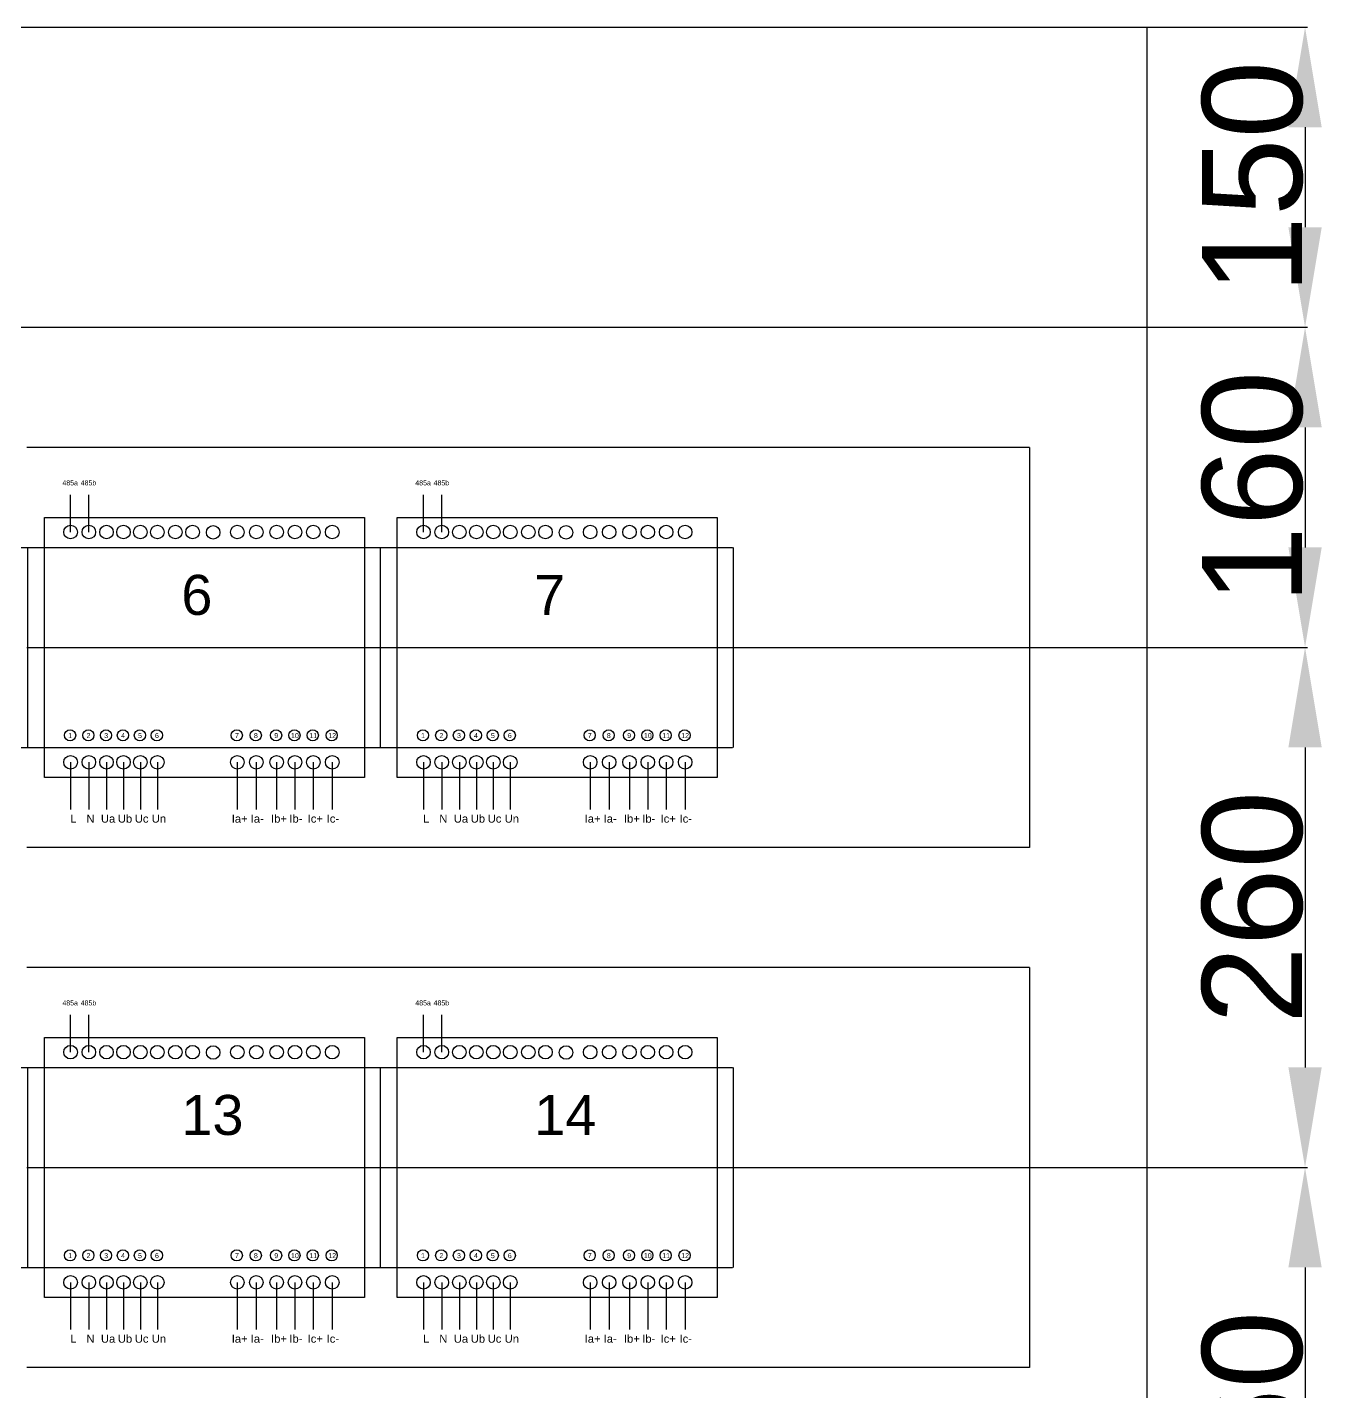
# Model space of a CAD drawing. Header units: millimetres. Extents: x 4250 to 10506, y 600 to 2800.
# Drawn here: x 7448 to 8095, y 2118 to 2800 of the extents above; entities that cross this region are included whole.
import ezdxf

# ---------------------------------------------------------------- set-up
doc = ezdxf.new("R2010")
doc.units = ezdxf.units.MM
doc.styles.get("Standard").update_dxf_attribs({"font": 'arial.ttf'})
doc.dimstyles.new('ISO-25', dxfattribs={"dimtxt": 2.5, "dimasz": 2.5, "dimexe": 1.25, "dimexo": 0.625, "dimtad": 1, "dimtxsty": 'Standard', "dimcen": 2.5, "dimadec": 0, "dimazin": 0, "dimtfac": 1, "dimtmove": 0, "dimatfit": 3, "dimfxl": 1, "dimarcsym": 0})

# ---------------------------------------------------------------- blocks, each defined once
blk = doc.blocks.new('*D10')
at = {"color": 0, "lineweight": -2, "transparency": 16777216}
for p, q in [((8007.77, 2799.81), (8087.98, 2799.81)), ((8086.73, 2749.81), (8086.73, 2699.81)), ((8007.77, 2649.81), (8087.98, 2649.81))]:
    blk.add_line(p, q, dxfattribs=at)
at = {"color": 0, "transparency": 16777216}
for points in [[(8078.4, 2749.81), (8095.06, 2749.81), (8086.73, 2799.81)], [(8078.4, 2699.81), (8095.06, 2699.81), (8086.73, 2649.81)]]:
    blk.add_solid(points, dxfattribs=at)
at = {"layer": 'Defpoints', "color": 0, "transparency": 16777216}
for p in [(8007.14, 2799.81), (8007.14, 2649.81), (8086.73, 2649.81)]:
    blk.add_point(p, dxfattribs=at)
at = {"color": 0, "transparency": 16777216, "insert": (8060.58, 2724.81), "char_height": 50, "attachment_point": 5, "rotation": 90}
blk.add_mtext('150', dxfattribs=at)
blk = doc.blocks.new('*D11')
at = {"color": 0, "lineweight": -2, "transparency": 16777216}
for p, q in [((8007.77, 2649.81), (8087.98, 2649.81)), ((8086.73, 2599.81), (8086.73, 2539.81)), ((7947.77, 2489.81), (8087.98, 2489.81))]:
    blk.add_line(p, q, dxfattribs=at)
at = {"color": 0, "transparency": 16777216}
for points in [[(8078.4, 2599.81), (8095.06, 2599.81), (8086.73, 2649.81)], [(8078.4, 2539.81), (8095.06, 2539.81), (8086.73, 2489.81)]]:
    blk.add_solid(points, dxfattribs=at)
at = {"layer": 'Defpoints', "color": 0, "transparency": 16777216}
for p in [(8007.14, 2649.81), (7947.14, 2489.81), (8086.73, 2489.81)]:
    blk.add_point(p, dxfattribs=at)
at = {"color": 0, "transparency": 16777216, "insert": (8060.58, 2569.81), "char_height": 50, "attachment_point": 5, "rotation": 90}
blk.add_mtext('160', dxfattribs=at)
blk = doc.blocks.new('*D12')
at = {"color": 0, "lineweight": -2, "transparency": 16777216}
for p, q in [((7947.77, 2489.81), (8087.98, 2489.81)), ((8086.73, 2439.81), (8086.73, 2279.81)), ((7947.77, 2229.81), (8087.98, 2229.81))]:
    blk.add_line(p, q, dxfattribs=at)
at = {"color": 0, "transparency": 16777216}
for points in [[(8078.4, 2439.81), (8095.06, 2439.81), (8086.73, 2489.81)], [(8078.4, 2279.81), (8095.06, 2279.81), (8086.73, 2229.81)]]:
    blk.add_solid(points, dxfattribs=at)
at = {"layer": 'Defpoints', "color": 0, "transparency": 16777216}
for p in [(7947.14, 2489.81), (7947.14, 2229.81), (8086.73, 2229.81)]:
    blk.add_point(p, dxfattribs=at)
at = {"color": 0, "transparency": 16777216, "insert": (8060.58, 2359.81), "char_height": 50, "attachment_point": 5, "rotation": 90}
blk.add_mtext('260', dxfattribs=at)
blk = doc.blocks.new('*D13')
at = {"color": 0, "lineweight": -2, "transparency": 16777216}
for p, q in [((7947.77, 2229.81), (8087.98, 2229.81)), ((8086.73, 2179.81), (8086.73, 2019.81)), ((7947.77, 1969.81), (8087.98, 1969.81))]:
    blk.add_line(p, q, dxfattribs=at)
at = {"color": 0, "transparency": 16777216}
for points in [[(8078.4, 2179.81), (8095.06, 2179.81), (8086.73, 2229.81)], [(8078.4, 2019.81), (8095.06, 2019.81), (8086.73, 1969.81)]]:
    blk.add_solid(points, dxfattribs=at)
at = {"layer": 'Defpoints', "color": 0, "transparency": 16777216}
for p in [(7947.14, 2229.81), (7947.14, 1969.81), (8086.73, 1969.81)]:
    blk.add_point(p, dxfattribs=at)
at = {"color": 0, "transparency": 16777216, "insert": (8060.58, 2099.81), "char_height": 50, "attachment_point": 5, "rotation": 90}
blk.add_mtext('260', dxfattribs=at)

msp = doc.modelspace()

# ---------------------------------------------------------------- linework, layer by layer
for p, q in [((6507.77, 2799.808), (7507.77, 2799.808)), ((7507.77, 2799.808), (8007.77, 2799.808)), ((8007.77, 599.808), (8007.77, 2799.808)), ((6507.77, 2649.808), (7507.77, 2649.808)), ((7507.77, 2649.808), (8007.77, 2649.808)), ((7949, 2589.808), (7447.77, 2589.808)), ((7949, 2589.808), (7949, 2389.808)), ((7469.616, 2547.452), (7469.616, 2566.142)), ((7478.765, 2547.452), (7478.765, 2566.142)), ((7646.028, 2547.452), (7646.028, 2566.142)), ((7655.177, 2547.452), (7655.177, 2566.142)), ((7456.507, 2424.808), (7456.507, 2554.808)), ((7456.507, 2554.808), (7616.507, 2554.808)), ((7616.507, 2554.808), (7616.507, 2424.808)), ((7632.918, 2424.808), (7632.918, 2554.808)), ((7632.918, 2554.808), (7792.918, 2554.808)), ((7792.918, 2554.808), (7792.918, 2424.808)), ((6744.181, 2539.808), (7624.181, 2539.808)), ((6744.181, 2539.808), (7624.181, 2539.808)), ((6920.593, 2539.808), (7800.593, 2539.808)), ((6920.593, 2539.808), (7800.593, 2539.808)), ((7448.181, 2439.808), (7448.181, 2539.808)), ((7624.593, 2439.808), (7624.593, 2539.808)), ((7801.004, 2439.808), (7801.004, 2539.808)), ((7447.77, 2489.808), (7949, 2489.808)), ((6744.181, 2439.808), (7624.181, 2439.808)), ((6744.181, 2439.808), (7624.181, 2439.808)), ((6920.593, 2439.808), (7800.593, 2439.808)), ((6920.593, 2439.808), (7800.593, 2439.808)), ((7469.616, 2432.362), (7469.616, 2408.782)), ((7478.765, 2432.362), (7478.765, 2408.782)), ((7487.576, 2432.362), (7487.576, 2408.782)), ((7496.047, 2432.362), (7496.047, 2408.782)), ((7504.519, 2432.362), (7504.519, 2408.782)), ((7512.99, 2432.362), (7512.99, 2408.782)), ((7552.976, 2432.362), (7552.976, 2408.782)), ((7562.464, 2432.362), (7562.464, 2408.782)), ((7572.629, 2432.362), (7572.629, 2408.782)), ((7581.779, 2432.362), (7581.779, 2408.782)), ((7590.928, 2432.362), (7590.928, 2408.782)), ((7600.416, 2432.362), (7600.416, 2408.782)), ((7646.028, 2432.362), (7646.028, 2408.782)), ((7655.177, 2432.362), (7655.177, 2408.782)), ((7663.987, 2432.362), (7663.987, 2408.782)), ((7672.459, 2432.362), (7672.459, 2408.782)), ((7680.93, 2432.362), (7680.93, 2408.782)), ((7689.402, 2432.362), (7689.402, 2408.782)), ((7729.387, 2432.362), (7729.387, 2408.782)), ((7738.875, 2432.362), (7738.875, 2408.782)), ((7749.041, 2432.362), (7749.041, 2408.782)), ((7758.19, 2432.362), (7758.19, 2408.782)), ((7767.339, 2432.362), (7767.339, 2408.782)), ((7776.827, 2432.362), (7776.827, 2408.782)), ((7616.507, 2424.808), (7456.507, 2424.808)), ((7792.918, 2424.808), (7632.918, 2424.808)), ((7949, 2389.808), (7447.77, 2389.808)), ((7949, 2329.808), (7447.77, 2329.808)), ((7949, 2329.808), (7949, 2129.808)), ((7469.616, 2287.452), (7469.616, 2306.142)), ((7478.765, 2287.452), (7478.765, 2306.142)), ((7646.028, 2287.452), (7646.028, 2306.142)), ((7655.177, 2287.452), (7655.177, 2306.142)), ((7456.507, 2164.808), (7456.507, 2294.808)), ((7456.507, 2294.808), (7616.507, 2294.808)), ((7616.507, 2294.808), (7616.507, 2164.808)), ((7632.918, 2164.808), (7632.918, 2294.808)), ((7632.918, 2294.808), (7792.918, 2294.808)), ((7792.918, 2294.808), (7792.918, 2164.808)), ((6744.181, 2279.808), (7624.181, 2279.808)), ((6744.181, 2279.808), (7624.181, 2279.808)), ((6920.593, 2279.808), (7800.593, 2279.808)), ((6920.593, 2279.808), (7800.593, 2279.808)), ((7448.181, 2179.808), (7448.181, 2279.808)), ((7624.593, 2179.808), (7624.593, 2279.808)), ((7801.004, 2179.808), (7801.004, 2279.808)), ((7447.77, 2229.808), (7949, 2229.808)), ((6744.181, 2179.808), (7624.181, 2179.808)), ((6744.181, 2179.808), (7624.181, 2179.808)), ((6920.593, 2179.808), (7800.593, 2179.808)), ((6920.593, 2179.808), (7800.593, 2179.808)), ((7469.616, 2172.362), (7469.616, 2148.782)), ((7478.765, 2172.362), (7478.765, 2148.782)), ((7487.576, 2172.362), (7487.576, 2148.782)), ((7496.047, 2172.362), (7496.047, 2148.782)), ((7504.519, 2172.362), (7504.519, 2148.782)), ((7512.99, 2172.362), (7512.99, 2148.782)), ((7552.976, 2172.362), (7552.976, 2148.782)), ((7562.464, 2172.362), (7562.464, 2148.782)), ((7572.629, 2172.362), (7572.629, 2148.782)), ((7581.779, 2172.362), (7581.779, 2148.782)), ((7590.928, 2172.362), (7590.928, 2148.782)), ((7600.416, 2172.362), (7600.416, 2148.782)), ((7646.028, 2172.362), (7646.028, 2148.782)), ((7655.177, 2172.362), (7655.177, 2148.782)), ((7663.987, 2172.362), (7663.987, 2148.782)), ((7672.459, 2172.362), (7672.459, 2148.782)), ((7680.93, 2172.362), (7680.93, 2148.782)), ((7689.402, 2172.362), (7689.402, 2148.782)), ((7729.387, 2172.362), (7729.387, 2148.782)), ((7738.875, 2172.362), (7738.875, 2148.782)), ((7749.041, 2172.362), (7749.041, 2148.782)), ((7758.19, 2172.362), (7758.19, 2148.782)), ((7767.339, 2172.362), (7767.339, 2148.782)), ((7776.827, 2172.362), (7776.827, 2148.782)), ((7616.507, 2164.808), (7456.507, 2164.808)), ((7792.918, 2164.808), (7632.918, 2164.808)), ((7949, 2129.808), (7447.77, 2129.808))]:
    msp.add_line(p, q)
for centre, radius in [((7469.616, 2547.452), 3.389), ((7478.765, 2547.452), 3.389), ((7487.576, 2547.452), 3.389), ((7496.047, 2547.452), 3.389), ((7504.519, 2547.452), 3.389), ((7512.99, 2547.452), 3.389), ((7522.021, 2547.452), 3.389), ((7530.599, 2547.452), 3.389), ((7540.892, 2547.28), 3.389), ((7552.976, 2547.452), 3.389), ((7562.464, 2547.452), 3.389), ((7572.629, 2547.452), 3.389), ((7581.779, 2547.452), 3.389), ((7590.928, 2547.452), 3.389), ((7600.416, 2547.452), 3.389), ((7646.028, 2547.452), 3.389), ((7655.177, 2547.452), 3.389), ((7663.987, 2547.452), 3.389), ((7672.459, 2547.452), 3.389), ((7680.93, 2547.452), 3.389), ((7689.402, 2547.452), 3.389), ((7698.433, 2547.452), 3.389), ((7707.01, 2547.452), 3.389), ((7717.303, 2547.28), 3.389), ((7729.387, 2547.452), 3.389), ((7738.875, 2547.452), 3.389), ((7749.041, 2547.452), 3.389), ((7758.19, 2547.452), 3.389), ((7767.339, 2547.452), 3.389), ((7776.827, 2547.452), 3.389), ((7469.359, 2445.846), 2.807), ((7478.508, 2445.846), 2.807), ((7487.318, 2445.846), 2.807), ((7495.79, 2445.846), 2.807), ((7504.261, 2445.846), 2.807), ((7512.733, 2445.846), 2.807), ((7552.718, 2445.846), 2.807), ((7562.206, 2445.846), 2.807), ((7572.372, 2445.846), 2.807), ((7581.521, 2445.846), 2.807), ((7590.67, 2445.846), 2.807), ((7600.158, 2445.846), 2.807), ((7645.77, 2445.846), 2.807), ((7654.919, 2445.846), 2.807), ((7663.73, 2445.846), 2.807), ((7672.201, 2445.846), 2.807), ((7680.673, 2445.846), 2.807), ((7689.144, 2445.846), 2.807), ((7729.13, 2445.846), 2.807), ((7738.618, 2445.846), 2.807), ((7748.783, 2445.846), 2.807), ((7757.933, 2445.846), 2.807), ((7767.082, 2445.846), 2.807), ((7776.57, 2445.846), 2.807), ((7469.616, 2432.362), 3.389), ((7478.765, 2432.362), 3.389), ((7487.576, 2432.362), 3.389), ((7496.047, 2432.362), 3.389), ((7504.519, 2432.362), 3.389), ((7512.99, 2432.362), 3.389), ((7552.976, 2432.362), 3.389), ((7562.464, 2432.362), 3.389), ((7572.629, 2432.362), 3.389), ((7581.779, 2432.362), 3.389), ((7590.928, 2432.362), 3.389), ((7600.416, 2432.362), 3.389), ((7646.028, 2432.362), 3.389), ((7655.177, 2432.362), 3.389), ((7663.987, 2432.362), 3.389), ((7672.459, 2432.362), 3.389), ((7680.93, 2432.362), 3.389), ((7689.402, 2432.362), 3.389), ((7729.387, 2432.362), 3.389), ((7738.875, 2432.362), 3.389), ((7749.041, 2432.362), 3.389), ((7758.19, 2432.362), 3.389), ((7767.339, 2432.362), 3.389), ((7776.827, 2432.362), 3.389), ((7469.616, 2287.452), 3.389), ((7478.765, 2287.452), 3.389), ((7487.576, 2287.452), 3.389), ((7496.047, 2287.452), 3.389), ((7504.519, 2287.452), 3.389), ((7512.99, 2287.452), 3.389), ((7522.021, 2287.452), 3.389), ((7530.599, 2287.452), 3.389), ((7540.892, 2287.28), 3.389), ((7552.976, 2287.452), 3.389), ((7562.464, 2287.452), 3.389), ((7572.629, 2287.452), 3.389), ((7581.779, 2287.452), 3.389), ((7590.928, 2287.452), 3.389), ((7600.416, 2287.452), 3.389), ((7646.028, 2287.452), 3.389), ((7655.177, 2287.452), 3.389), ((7663.987, 2287.452), 3.389), ((7672.459, 2287.452), 3.389), ((7680.93, 2287.452), 3.389), ((7689.402, 2287.452), 3.389), ((7698.433, 2287.452), 3.389), ((7707.01, 2287.452), 3.389), ((7717.303, 2287.28), 3.389), ((7729.387, 2287.452), 3.389), ((7738.875, 2287.452), 3.389), ((7749.041, 2287.452), 3.389), ((7758.19, 2287.452), 3.389), ((7767.339, 2287.452), 3.389), ((7776.827, 2287.452), 3.389), ((7469.359, 2185.846), 2.807), ((7478.508, 2185.846), 2.807), ((7487.318, 2185.846), 2.807), ((7495.79, 2185.846), 2.807), ((7504.261, 2185.846), 2.807), ((7512.733, 2185.846), 2.807), ((7552.718, 2185.846), 2.807), ((7562.206, 2185.846), 2.807), ((7572.372, 2185.846), 2.807), ((7581.521, 2185.846), 2.807), ((7590.67, 2185.846), 2.807), ((7600.158, 2185.846), 2.807), ((7645.77, 2185.846), 2.807), ((7654.919, 2185.846), 2.807), ((7663.73, 2185.846), 2.807), ((7672.201, 2185.846), 2.807), ((7680.673, 2185.846), 2.807), ((7689.144, 2185.846), 2.807), ((7729.13, 2185.846), 2.807), ((7738.618, 2185.846), 2.807), ((7748.783, 2185.846), 2.807), ((7757.933, 2185.846), 2.807), ((7767.082, 2185.846), 2.807), ((7776.57, 2185.846), 2.807), ((7469.616, 2172.362), 3.389), ((7478.765, 2172.362), 3.389), ((7487.576, 2172.362), 3.389), ((7496.047, 2172.362), 3.389), ((7504.519, 2172.362), 3.389), ((7512.99, 2172.362), 3.389), ((7552.976, 2172.362), 3.389), ((7562.464, 2172.362), 3.389), ((7572.629, 2172.362), 3.389), ((7581.779, 2172.362), 3.389), ((7590.928, 2172.362), 3.389), ((7600.416, 2172.362), 3.389), ((7646.028, 2172.362), 3.389), ((7655.177, 2172.362), 3.389), ((7663.987, 2172.362), 3.389), ((7672.459, 2172.362), 3.389), ((7680.93, 2172.362), 3.389), ((7689.402, 2172.362), 3.389), ((7729.387, 2172.362), 3.389), ((7738.875, 2172.362), 3.389), ((7749.041, 2172.362), 3.389), ((7758.19, 2172.362), 3.389), ((7767.339, 2172.362), 3.389), ((7776.827, 2172.362), 3.389)]:
    msp.add_circle(centre, radius)

# ---------------------------------------------------------------- texts
at = {"attachment_point": 1}
for s, width, insert, char_height in [('485a', 6.08527, (7465.533, 2573.305), 2.5), ('485b', 6.08527, (7474.682, 2573.305), 2.5), ('485a', 6.08527, (7641.945, 2573.305), 2.5), ('485b', 6.08527, (7651.094, 2573.305), 2.5), ('6', 33.94934, (7524.978, 2526.051), 20), ('7', 33.94934, (7701.389, 2526.051), 20), ('1', 3.30507, (7468.44, 2446.954), 2.5), ('2', 3.30507, (7477.589, 2446.954), 2.5), ('3', 3.30507, (7486.4, 2446.954), 2.5), ('4', 3.30507, (7494.871, 2446.954), 2.5), ('5', 3.30507, (7503.343, 2446.954), 2.5), ('6', 3.30507, (7511.814, 2446.954), 2.5), ('7', 3.30507, (7551.799, 2446.954), 2.5), ('8', 3.30507, (7561.288, 2446.954), 2.5), ('9', 3.30507, (7571.453, 2446.954), 2.5), ('10', 3.30507, (7579.826, 2446.954), 2.5), ('11', 3.30507, (7588.975, 2446.954), 2.5), ('12', 3.30507, (7598.463, 2446.954), 2.5), ('1', 3.30507, (7644.852, 2446.954), 2.5), ('2', 3.30507, (7654.001, 2446.954), 2.5), ('3', 3.30507, (7662.811, 2446.954), 2.5), ('4', 3.30507, (7671.283, 2446.954), 2.5), ('5', 3.30507, (7679.754, 2446.954), 2.5), ('6', 3.30507, (7688.226, 2446.954), 2.5), ('7', 3.30507, (7728.211, 2446.954), 2.5), ('8', 3.30507, (7737.699, 2446.954), 2.5), ('9', 3.30507, (7747.865, 2446.954), 2.5), ('10', 3.30507, (7756.237, 2446.954), 2.5), ('11', 3.30507, (7765.387, 2446.954), 2.5), ('12', 3.30507, (7774.875, 2446.954), 2.5), ('L', 6.08527, (7469.476, 2406.183), 4), ('N', 6.08527, (7477.524, 2406.183), 4), ('Ua', 6.08527, (7484.792, 2406.183), 4), ('Ub', 6.08527, (7493.264, 2406.183), 4), ('Uc', 6.08527, (7501.735, 2406.183), 4), ('Un', 6.08527, (7510.207, 2406.183), 4), ('Ia+', 6.08527, (7550.192, 2406.183), 4), ('Ia-', 6.08527, (7559.68, 2406.183), 4), ('Ib+', 6.08527, (7569.846, 2406.183), 4), ('Ib-', 6.08527, (7578.995, 2406.183), 4), ('Ic+', 6.08527, (7588.144, 2406.183), 4), ('Ic-', 6.08527, (7597.632, 2406.183), 4), ('L', 6.08527, (7645.887, 2406.183), 4), ('N', 6.08527, (7653.935, 2406.183), 4), ('Ua', 6.08527, (7661.204, 2406.183), 4), ('Ub', 6.08527, (7669.675, 2406.183), 4), ('Uc', 6.08527, (7678.147, 2406.183), 4), ('Un', 6.08527, (7686.618, 2406.183), 4), ('Ia+', 6.08527, (7726.604, 2406.183), 4), ('Ia-', 6.08527, (7736.092, 2406.183), 4), ('Ib+', 6.08527, (7746.257, 2406.183), 4), ('Ib-', 6.08527, (7755.407, 2406.183), 4), ('Ic+', 6.08527, (7764.556, 2406.183), 4), ('Ic-', 6.08527, (7774.044, 2406.183), 4), ('485a', 6.08527, (7465.533, 2313.305), 2.5), ('485b', 6.08527, (7474.682, 2313.305), 2.5), ('485a', 6.08527, (7641.945, 2313.305), 2.5), ('485b', 6.08527, (7651.094, 2313.305), 2.5), ('13', 33.94934, (7524.978, 2266.051), 20), ('14', 33.94934, (7701.389, 2266.051), 20), ('1', 3.30507, (7468.44, 2186.954), 2.5), ('2', 3.30507, (7477.589, 2186.954), 2.5), ('3', 3.30507, (7486.4, 2186.954), 2.5), ('4', 3.30507, (7494.871, 2186.954), 2.5), ('5', 3.30507, (7503.343, 2186.954), 2.5), ('6', 3.30507, (7511.814, 2186.954), 2.5), ('7', 3.30507, (7551.799, 2186.954), 2.5), ('8', 3.30507, (7561.288, 2186.954), 2.5), ('9', 3.30507, (7571.453, 2186.954), 2.5), ('10', 3.30507, (7579.826, 2186.954), 2.5), ('11', 3.30507, (7588.975, 2186.954), 2.5), ('12', 3.30507, (7598.463, 2186.954), 2.5), ('1', 3.30507, (7644.852, 2186.954), 2.5), ('2', 3.30507, (7654.001, 2186.954), 2.5), ('3', 3.30507, (7662.811, 2186.954), 2.5), ('4', 3.30507, (7671.283, 2186.954), 2.5), ('5', 3.30507, (7679.754, 2186.954), 2.5), ('6', 3.30507, (7688.226, 2186.954), 2.5), ('7', 3.30507, (7728.211, 2186.954), 2.5), ('8', 3.30507, (7737.699, 2186.954), 2.5), ('9', 3.30507, (7747.865, 2186.954), 2.5), ('10', 3.30507, (7756.237, 2186.954), 2.5), ('11', 3.30507, (7765.387, 2186.954), 2.5), ('12', 3.30507, (7774.875, 2186.954), 2.5), ('L', 6.08527, (7469.476, 2146.183), 4), ('N', 6.08527, (7477.524, 2146.183), 4), ('Ua', 6.08527, (7484.792, 2146.183), 4), ('Ub', 6.08527, (7493.264, 2146.183), 4), ('Uc', 6.08527, (7501.735, 2146.183), 4), ('Un', 6.08527, (7510.207, 2146.183), 4), ('Ia+', 6.08527, (7550.192, 2146.183), 4), ('Ia-', 6.08527, (7559.68, 2146.183), 4), ('Ib+', 6.08527, (7569.846, 2146.183), 4), ('Ib-', 6.08527, (7578.995, 2146.183), 4), ('Ic+', 6.08527, (7588.144, 2146.183), 4), ('Ic-', 6.08527, (7597.632, 2146.183), 4), ('L', 6.08527, (7645.887, 2146.183), 4), ('N', 6.08527, (7653.935, 2146.183), 4), ('Ua', 6.08527, (7661.204, 2146.183), 4), ('Ub', 6.08527, (7669.675, 2146.183), 4), ('Uc', 6.08527, (7678.147, 2146.183), 4), ('Un', 6.08527, (7686.618, 2146.183), 4), ('Ia+', 6.08527, (7726.604, 2146.183), 4), ('Ia-', 6.08527, (7736.092, 2146.183), 4), ('Ib+', 6.08527, (7746.257, 2146.183), 4), ('Ib-', 6.08527, (7755.407, 2146.183), 4), ('Ic+', 6.08527, (7764.556, 2146.183), 4), ('Ic-', 6.08527, (7774.044, 2146.183), 4)]:
    msp.add_mtext_dynamic_manual_height_columns(s, width=width, gutter_width=12.5, heights=[0], dxfattribs=dict(at, insert=insert, char_height=char_height))

# ---------------------------------------------------------------- dimensions: what is measured, and where the dimension line sits
at = {"color": 3}
for base, p1, p2, override, picture, middle in [((8086.729, 2649.808), (8007.145, 2799.808), (8007.145, 2649.808), {"dimtxt": 50, "dimasz": 50}, '*D10', (8060.575, 2724.808)), ((8086.729, 2489.808), (8007.145, 2649.808), (7947.145, 2489.808), {"dimtxt": 50, "dimasz": 50, "dimtmove": 1}, '*D11', (8060.575, 2569.808)), ((8086.729, 2229.808), (7947.145, 2489.808), (7947.145, 2229.808), {"dimtxt": 50, "dimasz": 50, "dimtmove": 1}, '*D12', (8060.575, 2359.808)), ((8086.729, 1969.808), (7947.145, 2229.808), (7947.145, 1969.808), {"dimtxt": 50, "dimasz": 50, "dimtmove": 1}, '*D13', (8060.575, 2099.808))]:
    dim = msp.add_linear_dim(base=base, p1=p1, p2=p2, angle=90, dimstyle='ISO-25', override=override, dxfattribs=at)
    dim.commit()
    dim.dimension.update_dxf_attribs({"geometry": picture, "text_midpoint": middle})

doc.saveas('drawing.dxf')
